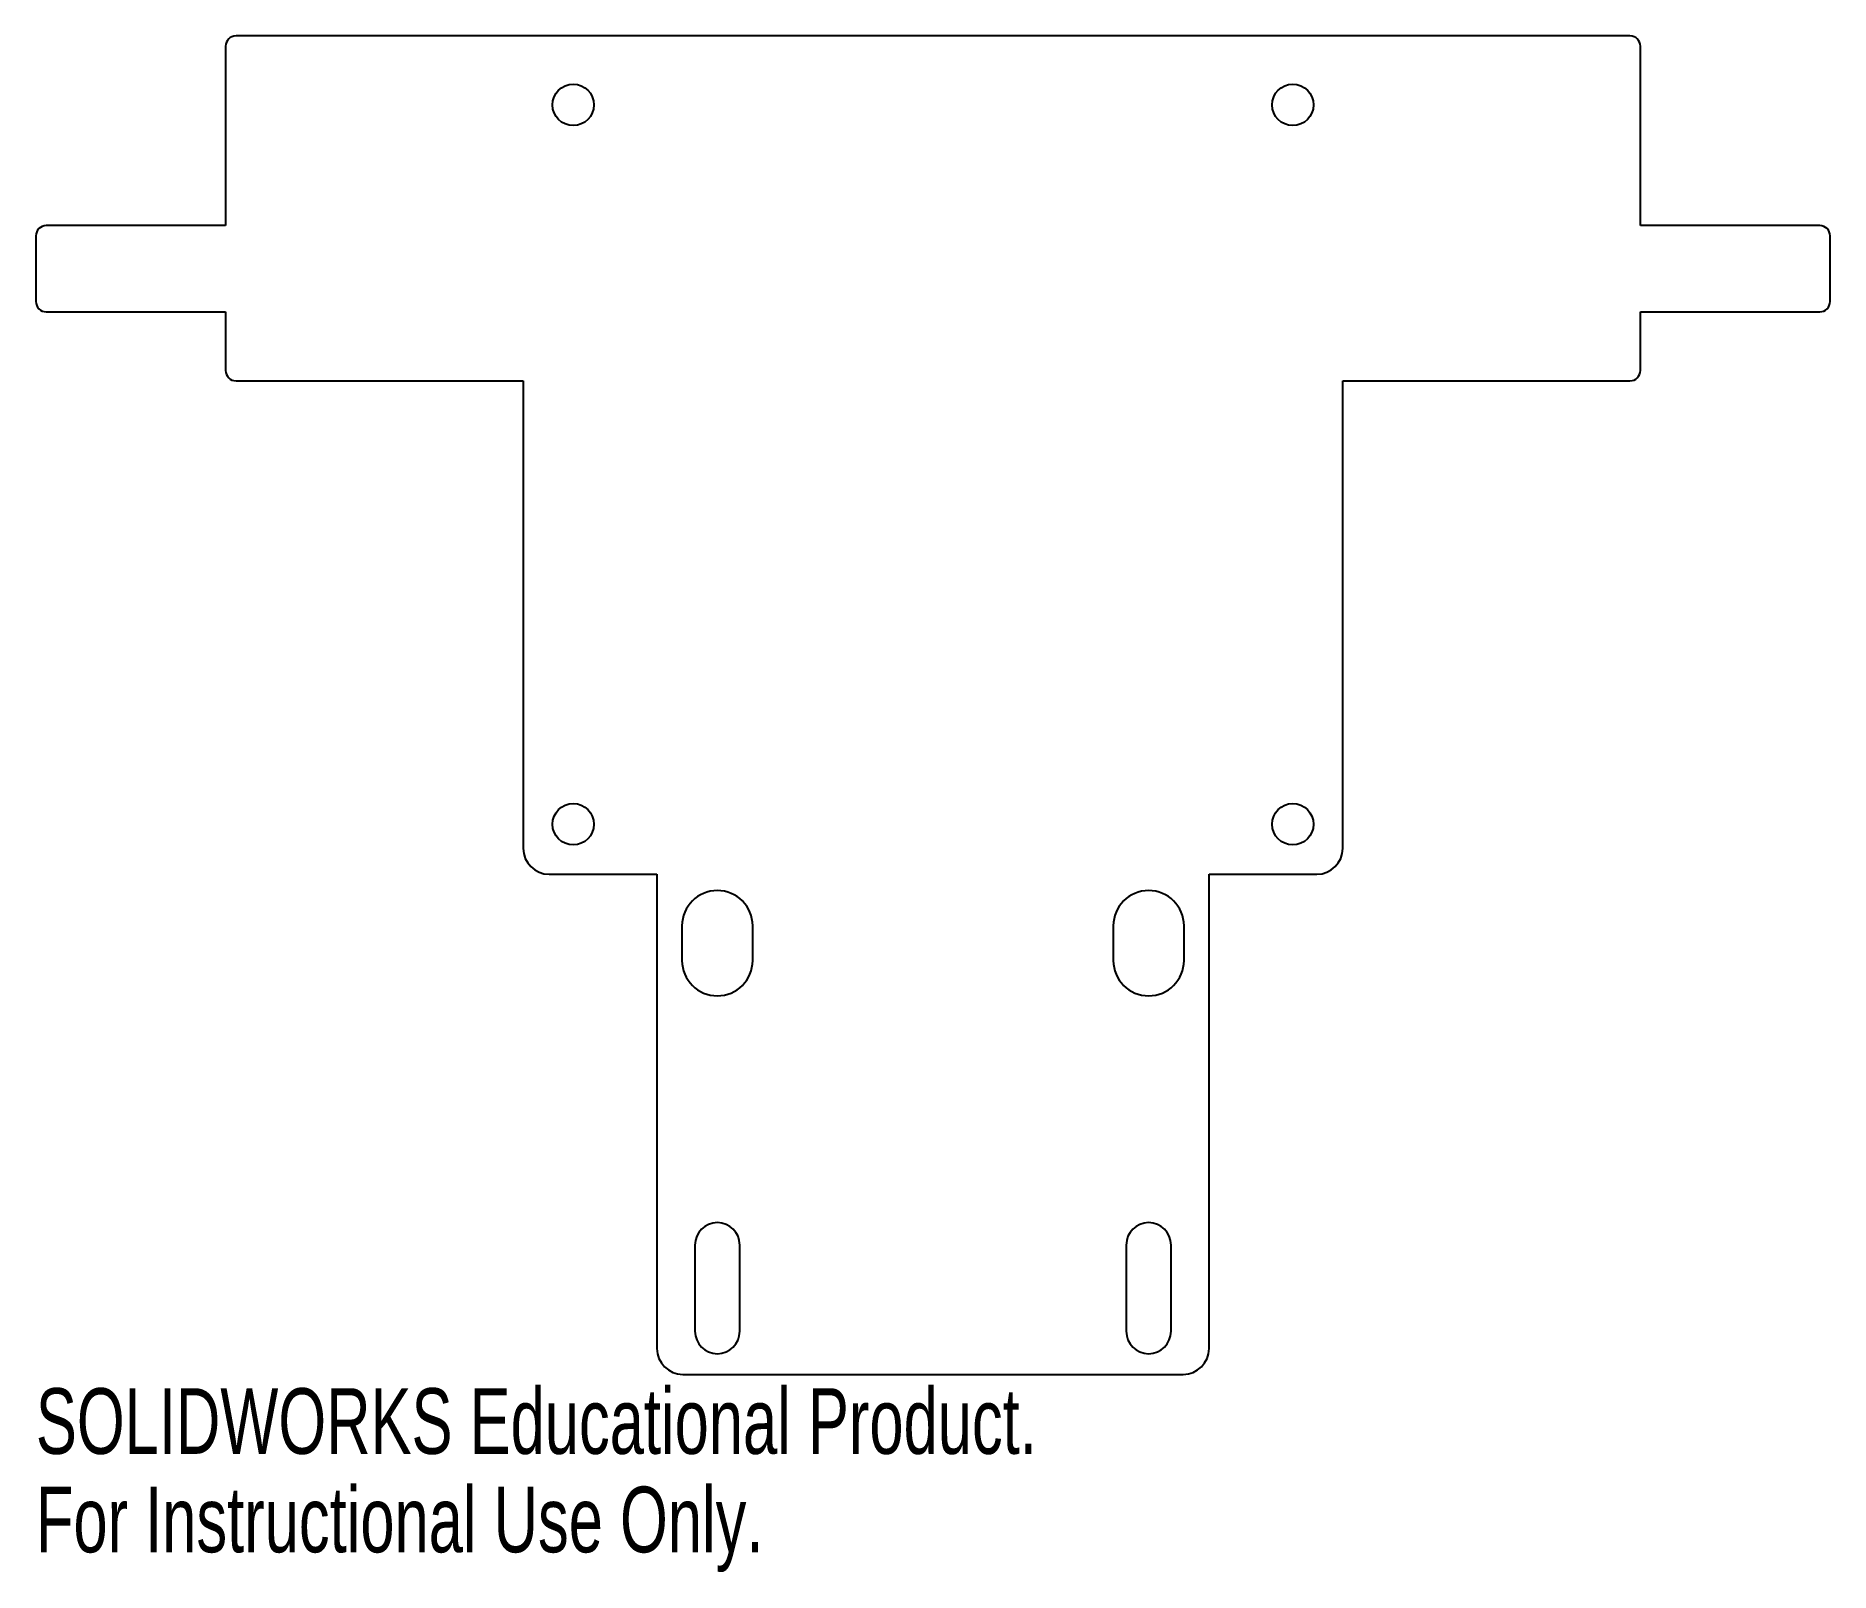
# Model space of a CAD drawing. Header units: inches. Extents: x -0.55 to 4.65, y -3.45 to 1.
import ezdxf

# ---------------------------------------------------------------- set-up
doc = ezdxf.new("R2010")
doc.units = ezdxf.units.IN
doc.header["$MEASUREMENT"] = 0
doc.styles.add('SLDTEXTSTYLE0', font='TXT', dxfattribs={"width": 0.7})

msp = doc.modelspace()

# ---------------------------------------------------------------- linework, layer by layer
at = {"color": 7, "linetype": 'Continuous', "lineweight": 25}
for p, q in [((4.07, 1), (0.03, 1)), ((0, 0.97), (0, 0.45)), ((4.1, 0.45), (4.1, 0.97)), ((-0.55, 0.42), (-0.55, 0.23)), ((0, 0.45), (-0.52, 0.45)), ((4.62, 0.45), (4.1, 0.45)), ((4.65, 0.23), (4.65, 0.42)), ((-0.52, 0.2), (0, 0.2)), ((0, 0.2), (0, 0.03)), ((4.1, 0.2), (4.62, 0.2)), ((4.1, 0.03), (4.1, 0.2)), ((0.03, 0), (0.8625, 0)), ((0.8625, 0), (0.8625, -1.3553)), ((3.2375, 0), (4.07, 0)), ((3.2375, -1.3553), (3.2375, 0)), ((0.9375, -1.4303), (1.25, -1.4303)), ((1.25, -1.4303), (1.25, -2.8053)), ((2.85, -1.4303), (3.1625, -1.4303)), ((2.85, -2.8053), (2.85, -1.4303)), ((1.3225, -1.5802), (1.3225, -1.6803)), ((1.5275, -1.6803), (1.5275, -1.5802)), ((2.5725, -1.5802), (2.5725, -1.6803)), ((2.7775, -1.6803), (2.7775, -1.5802)), ((1.36, -2.5053), (1.36, -2.7553)), ((1.49, -2.7553), (1.49, -2.5053)), ((2.61, -2.5053), (2.61, -2.7553)), ((2.74, -2.7553), (2.74, -2.5053)), ((1.325, -2.8803), (2.775, -2.8803))]:
    msp.add_line(p, q, dxfattribs=at)
for centre in [(1.0072, 0.8), (3.0928, 0.8), (1.0072, -1.2855), (3.0928, -1.2855)]:
    msp.add_circle(centre, 0.06, dxfattribs=at)
for centre, radius, start, end in [((0.03, 0.97), 0.03, 90, 180), ((4.07, 0.97), 0.03, 0, 90), ((-0.52, 0.42), 0.03, 90, 180), ((4.62, 0.42), 0.03, 0, 90), ((-0.52, 0.23), 0.03, 180, 270), ((4.62, 0.23), 0.03, 270, 0), ((0.03, 0.03), 0.03, 180, 270), ((4.07, 0.03), 0.03, 270, 360), ((0.9375, -1.3553), 0.075, 180, 270), ((3.1625, -1.3553), 0.075, 270, 0), ((1.425, -1.5802), 0.1025, 0, 180), ((2.675, -1.5802), 0.1025, 0, 180), ((1.425, -1.6803), 0.1025, 180, 0), ((2.675, -1.6803), 0.1025, 180, 0), ((1.425, -2.5053), 0.065, 0, 180), ((2.675, -2.5053), 0.065, 0, 180), ((1.425, -2.7553), 0.065, 180, 0), ((2.675, -2.7553), 0.065, 180, 0), ((1.325, -2.8053), 0.075, 180, 270), ((2.775, -2.8053), 0.075, 270, 0)]:
    msp.add_arc(centre, radius, start, end, dxfattribs=at)

# ---------------------------------------------------------------- texts
at = {"color": 7, "linetype": 'Continuous', "char_height": 0.1903, "attachment_point": 1, "style": 'SLDTEXTSTYLE0'}
for s, insert in [('SOLIDWORKS Educational Product.', (-0.55, -2.9204)), ('For Instructional Use Only.', (-0.55, -3.2058))]:
    msp.add_mtext(s, dxfattribs=dict(at, insert=insert))

doc.saveas('drawing.dxf')
